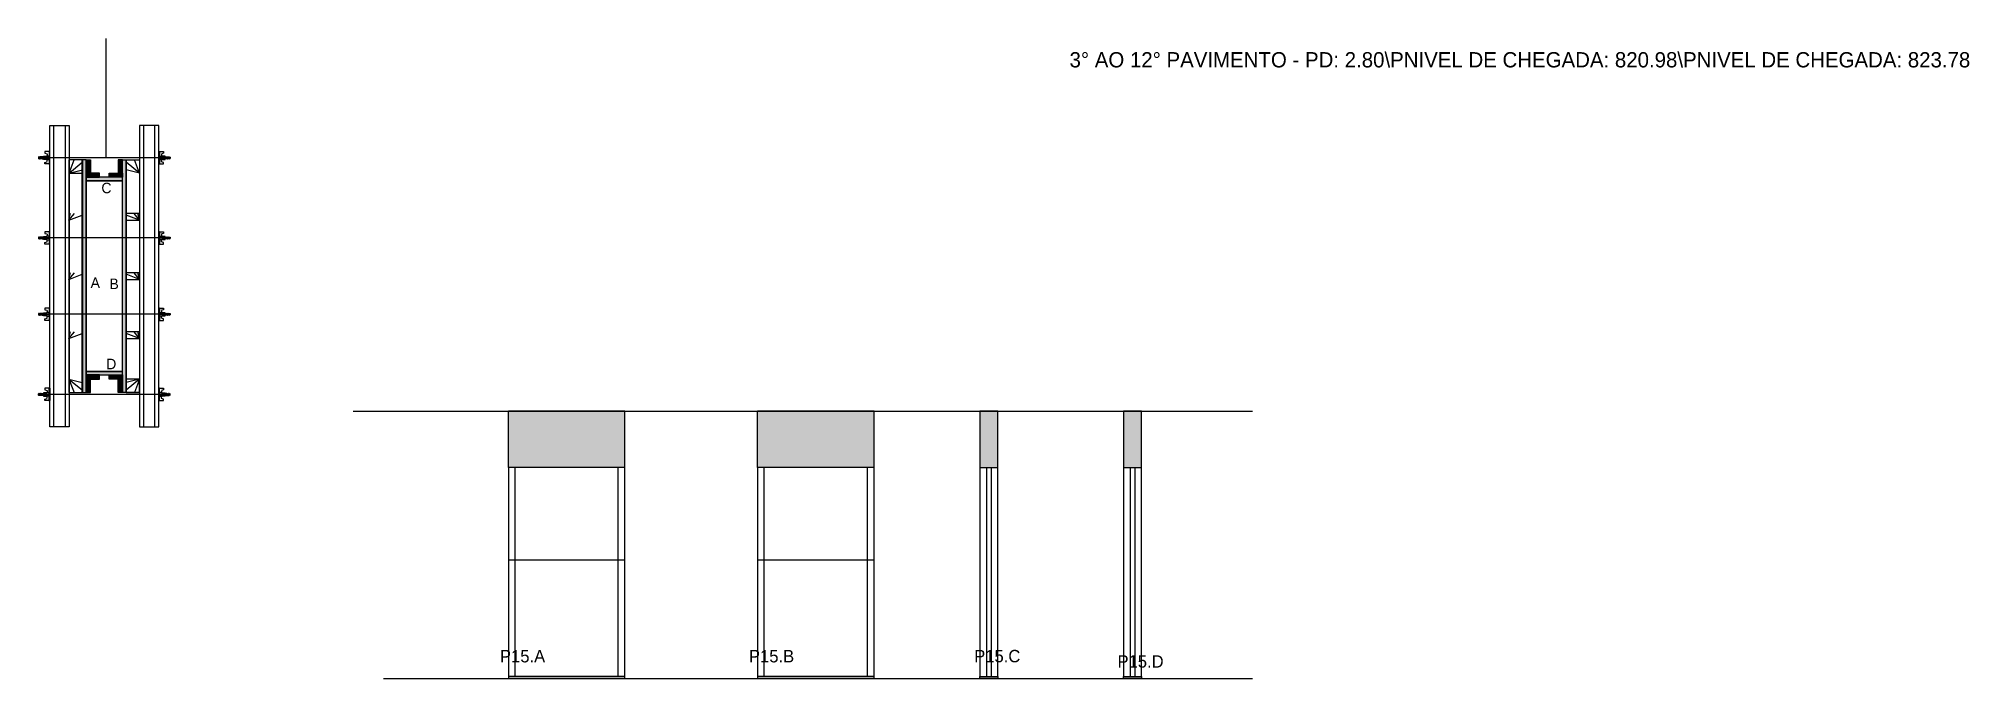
# Model space of a CAD drawing. Header units: metres. Extents: x 7444 to 9467, y 8672 to 9343.
import ezdxf

# ---------------------------------------------------------------- set-up
doc = ezdxf.new("R2010")
doc.units = ezdxf.units.M
for name, color, linetype in [('CHAPA', 7, 'Continuous'), ('COTA', 7, 'Continuous'), ('Hachura', 7, 'Continuous'), ('Madeira', 7, 'Continuous'), ('NOMENCLATURA', 7, 'Continuous'), ('Nível', 7, 'Continuous'), ('Painéis', 7, 'Continuous'), ('Perfil Metálico', 7, 'Continuous'), ('SARR_2.2x7', 7, 'Continuous'), ('SARRAFO', 7, 'Continuous'), ('Texto Seção', 7, 'Continuous'), ('TEXTO_GERAL', 7, 'Continuous')]:
    doc.layers.add(name, color=color, linetype=linetype)

msp = doc.modelspace()

# ---------------------------------------------------------------- hatches: boundary and pattern name
at = {"layer": 'COTA'}
h = msp.add_hatch(color=7, dxfattribs=at)
h.dxf.hatch_style = 1
h.paths.add_polyline_path([(7936.5, 8951.8), (7936.5, 8892.8), (7936.5, 8892.8), (8058.5, 8892.8), (8058.5, 8892.8), (8058.5, 8951.8), (8058.5, 8951.8), (7936.5, 8951.8)])
h = msp.add_hatch(color=7, dxfattribs=at)
h.dxf.hatch_style = 1
h.paths.add_polyline_path([(8197.4, 8951.8), (8197.4, 8892.8), (8197.4, 8892.8), (8319.4, 8892.8), (8319.4, 8892.8), (8319.4, 8951.8), (8319.4, 8951.8), (8197.4, 8951.8)])
h = msp.add_hatch(color=7, dxfattribs=at)
h.dxf.hatch_style = 1
h.paths.add_polyline_path([(8449.2, 8892.8), (8449.2, 8951.8), (8449.2, 8951.8), (8430.2, 8951.8), (8430.2, 8951.8), (8430.2, 8892.8), (8430.2, 8892.8), (8449.2, 8892.8)])
h = msp.add_hatch(color=7, dxfattribs=at)
h.dxf.hatch_style = 1
h.paths.add_polyline_path([(8599.6, 8892.8), (8599.6, 8951.8), (8599.6, 8951.8), (8580.6, 8951.8), (8580.6, 8951.8), (8580.6, 8892.8), (8580.6, 8892.8), (8599.6, 8892.8)])
at = {"layer": 'Hachura'}
h = msp.add_hatch(color=7, dxfattribs=at)
h.dxf.hatch_style = 1
h.paths.add_polyline_path([(7494.2, 9215.5), (7490.2, 9215.5), (7490.2, 9215.5), (7490.2, 8971.5), (7490.2, 8971.5), (7494.2, 8971.5), (7494.2, 8971.5), (7494.2, 9215.5)])
h = msp.add_hatch(color=7, dxfattribs=at)
h.dxf.hatch_style = 1
h.paths.add_polyline_path([(7494.2, 9215.5), (7490.2, 9215.5), (7490.2, 9215.5), (7490.2, 8971.5), (7490.2, 8971.5), (7494.2, 8971.5), (7494.2, 8971.5), (7494.2, 9215.5)])
h = msp.add_hatch(color=7, dxfattribs=at)
h.dxf.hatch_style = 1
h.paths.add_polyline_path([(7494.2, 9201.5), (7498.6, 9201.5), (7498.6, 9201.5), (7498.6, 9215.5), (7498.6, 9215.5), (7494.2, 9215.5), (7494.2, 9215.5), (7494.2, 9201.5)])
h = msp.add_hatch(color=7, dxfattribs=at)
h.dxf.hatch_style = 1
h.paths.add_polyline_path([(7532.2, 9201.5), (7527.8, 9201.5), (7527.8, 9201.5), (7527.8, 9215.5), (7527.8, 9215.5), (7532.2, 9215.5), (7532.2, 9215.5), (7532.2, 9201.5)])
h = msp.add_hatch(color=7, dxfattribs=at)
h.dxf.hatch_style = 1
h.paths.add_polyline_path([(7532.2, 9215.5), (7536.2, 9215.5), (7536.2, 9215.5), (7536.2, 8971.5), (7536.2, 8971.5), (7532.2, 8971.5), (7532.2, 8971.5), (7532.2, 9215.5)])
h = msp.add_hatch(color=7, dxfattribs=at)
h.dxf.hatch_style = 1
h.paths.add_polyline_path([(7532.2, 9215.5), (7536.2, 9215.5), (7536.2, 9215.5), (7536.2, 8971.5), (7536.2, 8971.5), (7532.2, 8971.5), (7532.2, 8971.5), (7532.2, 9215.5)])
h = msp.add_hatch(color=7, dxfattribs=at)
h.dxf.hatch_style = 1
h.paths.add_polyline_path([(7494.2, 9197.1), (7494.2, 9201.5), (7494.2, 9201.5), (7508.2, 9201.5), (7508.2, 9201.5), (7508.2, 9197.1), (7508.2, 9197.1), (7494.2, 9197.1)])
h = msp.add_hatch(color=7, dxfattribs=at)
h.dxf.hatch_style = 1
h.paths.add_polyline_path([(7532.2, 9193.5), (7532.2, 9197.1), (7532.2, 9197.1), (7494.2, 9197.1), (7494.2, 9197.1), (7494.2, 9193.5), (7494.2, 9193.5), (7532.2, 9193.5)])
h = msp.add_hatch(color=7, dxfattribs=at)
h.dxf.hatch_style = 1
h.paths.add_polyline_path([(7532.2, 9193.5), (7532.2, 9197.1), (7532.2, 9197.1), (7494.2, 9197.1), (7494.2, 9197.1), (7494.2, 9193.5), (7494.2, 9193.5), (7532.2, 9193.5)])
h = msp.add_hatch(color=7, dxfattribs=at)
h.dxf.hatch_style = 1
h.paths.add_polyline_path([(7532.2, 9197.1), (7532.2, 9201.5), (7532.2, 9201.5), (7518.2, 9201.5), (7518.2, 9201.5), (7518.2, 9197.1), (7518.2, 9197.1), (7532.2, 9197.1)])
h = msp.add_hatch(color=7, dxfattribs=at)
h.dxf.hatch_style = 1
h.paths.add_polyline_path([(7532.2, 8989.9), (7532.2, 8993.5), (7532.2, 8993.5), (7494.2, 8993.5), (7494.2, 8993.5), (7494.2, 8989.9), (7494.2, 8989.9), (7532.2, 8989.9)])
h = msp.add_hatch(color=7, dxfattribs=at)
h.dxf.hatch_style = 1
h.paths.add_polyline_path([(7532.2, 8989.9), (7532.2, 8993.5), (7532.2, 8993.5), (7494.2, 8993.5), (7494.2, 8993.5), (7494.2, 8989.9), (7494.2, 8989.9), (7532.2, 8989.9)])
h = msp.add_hatch(color=7, dxfattribs=at)
h.dxf.hatch_style = 1
h.paths.add_polyline_path([(7494.2, 8985.5), (7494.2, 8989.9), (7494.2, 8989.9), (7508.2, 8989.9), (7508.2, 8989.9), (7508.2, 8985.5), (7508.2, 8985.5), (7494.2, 8985.5)])
h = msp.add_hatch(color=7, dxfattribs=at)
h.dxf.hatch_style = 1
h.paths.add_polyline_path([(7494.2, 8985.5), (7498.6, 8985.5), (7498.6, 8985.5), (7498.6, 8971.5), (7498.6, 8971.5), (7494.2, 8971.5), (7494.2, 8971.5), (7494.2, 8985.5)])
h = msp.add_hatch(color=7, dxfattribs=at)
h.dxf.hatch_style = 1
h.paths.add_polyline_path([(7532.2, 8985.5), (7532.2, 8989.9), (7532.2, 8989.9), (7518.2, 8989.9), (7518.2, 8989.9), (7518.2, 8985.5), (7518.2, 8985.5), (7532.2, 8985.5)])
h = msp.add_hatch(color=7, dxfattribs=at)
h.dxf.hatch_style = 1
h.paths.add_polyline_path([(7532.2, 8985.5), (7527.8, 8985.5), (7527.8, 8985.5), (7527.8, 8971.5), (7527.8, 8971.5), (7532.2, 8971.5), (7532.2, 8971.5), (7532.2, 8985.5)])

# ---------------------------------------------------------------- linework, layer by layer
at = {"layer": 'CHAPA', "color": 7, "lineweight": 25}
for points in [[(7494.2, 9215.5), (7490.2, 9215.5), (7490.2, 8971.5), (7494.2, 8971.5)], [(7494.2, 9215.5), (7490.2, 9215.5), (7490.2, 8971.5), (7494.2, 8971.5)], [(7532.2, 9215.5), (7536.2, 9215.5), (7536.2, 8971.5), (7532.2, 8971.5)], [(7532.2, 9215.5), (7536.2, 9215.5), (7536.2, 8971.5), (7532.2, 8971.5)], [(7532.2, 9193.5), (7532.2, 9197.1), (7494.2, 9197.1), (7494.2, 9193.5)], [(7532.2, 9193.5), (7532.2, 9197.1), (7494.2, 9197.1), (7494.2, 9193.5)], [(7532.2, 8989.9), (7532.2, 8993.5), (7494.2, 8993.5), (7494.2, 8989.9)], [(7532.2, 8989.9), (7532.2, 8993.5), (7494.2, 8993.5), (7494.2, 8989.9)]]:
    msp.add_lwpolyline(points, close=True, dxfattribs=at)
at = {"layer": 'COTA', "color": 7, "lineweight": 25}
for p, q in [((8058.5, 8951.8), (7936.5, 8951.8)), ((7936.5, 8892.8), (7936.5, 8951.8)), ((8058.5, 8892.8), (8058.5, 8951.8)), ((8319.4, 8951.8), (8197.4, 8951.8)), ((8197.4, 8892.8), (8197.4, 8951.8)), ((8319.4, 8892.8), (8319.4, 8951.8))]:
    msp.add_line(p, q, dxfattribs=at)
for points in [[(8449.2, 8892.8), (8449.2, 8951.8), (8430.2, 8951.8), (8430.2, 8892.8)], [(8599.6, 8892.8), (8599.6, 8951.8), (8580.6, 8951.8), (8580.6, 8892.8)]]:
    msp.add_lwpolyline(points, dxfattribs=at)
at = {"layer": 'Defpoints', "color": 7, "lineweight": 25}
msp.add_line((7515.1, 9217.5), (7515.1, 9342.5), dxfattribs=at)
at = {"layer": 'Hachura', "color": 7, "lineweight": 25}
for p, q in [((7456.2, 9224), (7451, 9224)), ((7451, 9224), (7451, 9222.3)), ((7451, 9222.3), (7453.2, 9221.7)), ((7455.2, 9223.8), (7456.2, 9223.8)), ((7455.2, 9223.6), (7456.2, 9223.6)), ((7455.2, 9223.3), (7456.2, 9223.3)), ((7455.2, 9222.8), (7456.2, 9222.8)), ((7455.2, 9222), (7456.2, 9222)), ((7455.3, 9224), (7455.3, 9211.1)), ((7455.3, 9224), (7455.3, 9218.8)), ((7456.2, 9211.1), (7456.2, 9224)), ((7570.2, 9211.1), (7570.2, 9224)), ((7570.2, 9224), (7575.3, 9224)), ((7571.1, 9223.8), (7570.2, 9223.8)), ((7571.1, 9223.6), (7570.2, 9223.6)), ((7571.1, 9223.3), (7570.2, 9223.3)), ((7571.1, 9222.8), (7570.2, 9222.8)), ((7571.1, 9222), (7570.2, 9222)), ((7571.1, 9224), (7571.1, 9211.1)), ((7571.1, 9224), (7571.1, 9218.8)), ((7575.3, 9222.3), (7573.1, 9221.7)), ((7575.3, 9224), (7575.3, 9222.3)), ((7444.7, 9218.5), (7444.4, 9218.2)), ((7444.4, 9218.2), (7444.4, 9216.9)), ((7444.7, 9216.6), (7444.4, 9216.9)), ((7445, 9218.5), (7444.7, 9218.5)), ((7444.7, 9218.5), (7444.7, 9218.5)), ((7444.7, 9216.6), (7444.7, 9218.5)), ((7445.3, 9216.6), (7444.7, 9217.9)), ((7445.2, 9216.5), (7444.7, 9217.6)), ((7444.7, 9217.1), (7445, 9216.5)), ((7444.7, 9216.9), (7444.8, 9216.6)), ((7444.8, 9216.6), (7444.7, 9216.6)), ((7445, 9218.5), (7446, 9216.6)), ((7445, 9218.5), (7446, 9216.6)), ((7445.1, 9218.6), (7446.2, 9216.5)), ((7446.4, 9216.5), (7445.3, 9218.7)), ((7445.3, 9216.6), (7446, 9216.6)), ((7446.2, 9218.5), (7445.5, 9218.5)), ((7446.5, 9216.6), (7445.5, 9218.5)), ((7446.2, 9218.5), (7447.1, 9216.6)), ((7446.3, 9218.6), (7447.3, 9216.5)), ((7447.6, 9216.5), (7446.5, 9218.7)), ((7447.1, 9216.6), (7446.5, 9216.6)), ((7447.3, 9218.5), (7446.7, 9218.5)), ((7447.6, 9216.6), (7446.7, 9218.5)), ((7446.9, 9218.5), (7446.7, 9218.5)), ((7447.3, 9218.5), (7448.3, 9216.6)), ((7447.4, 9218.6), (7448.5, 9216.5)), ((7447.9, 9216.6), (7447.6, 9216.6)), ((7448.7, 9216.5), (7447.7, 9218.7)), ((7448.5, 9218.5), (7447.8, 9218.5)), ((7448.8, 9216.6), (7447.8, 9218.5)), ((7447.9, 9216.6), (7448.3, 9216.6)), ((7448.5, 9218.5), (7449.4, 9216.6)), ((7449.4, 9217.4), (7448.8, 9218.7)), ((7448.8, 9216.6), (7449.4, 9216.6)), ((7449.4, 9217.6), (7449, 9218.5)), ((7449.4, 9218.5), (7449, 9218.5)), ((7581, 9217.5), (7449.2, 9217.5)), ((7449.4, 9215.8), (7449.4, 9219.2)), ((7449.4, 9219.2), (7452.7, 9219.2)), ((7449.4, 9218.2), (7452.7, 9218.2)), ((7449.4, 9216.6), (7452.7, 9216.6)), ((7452.7, 9215.8), (7449.4, 9215.8)), ((7449.5, 9215.8), (7449.5, 9219.2)), ((7451, 9212.7), (7453.2, 9213.3)), ((7451, 9211.1), (7451, 9212.7)), ((7455.3, 9211.1), (7451, 9211.1)), ((7452.7, 9219.4), (7452.7, 9215.6)), ((7455.3, 9219.4), (7452.7, 9219.4)), ((7452.7, 9215.6), (7452.7, 9215.8)), ((7452.7, 9215.6), (7452.7, 9215.8)), ((7452.7, 9215.6), (7455.3, 9215.6)), ((7455.3, 9217.8), (7453.3, 9217.8)), ((7453.3, 9217.3), (7455.3, 9217.3)), ((7453.4, 9221.4), (7453.4, 9219.4)), ((7453.4, 9213.6), (7453.4, 9215.6)), ((7455.2, 9220.6), (7456.2, 9220.6)), ((7455.2, 9214.5), (7456.2, 9214.5)), ((7455.2, 9213.1), (7456.2, 9213.1)), ((7455.2, 9212.2), (7456.2, 9212.2)), ((7455.2, 9211.7), (7456.2, 9211.7)), ((7455.2, 9211.4), (7456.2, 9211.4)), ((7455.2, 9211.2), (7456.2, 9211.2)), ((7455.3, 9217.5), (7455.3, 9219.4)), ((7455.3, 9218.8), (7455.3, 9218.2)), ((7455.3, 9217.5), (7456.2, 9217.5)), ((7455.3, 9211.1), (7456.2, 9211.1)), ((7455.6, 9218.5), (7455.4, 9218.5)), ((7455.4, 9216.5), (7455.8, 9216.5)), ((7456, 9218.5), (7455.6, 9218.5)), ((7456.2, 9212), (7456.2, 9219.8)), ((7571.1, 9220.6), (7570.2, 9220.6)), ((7570.2, 9212), (7570.2, 9219.8)), ((7571.1, 9217.5), (7570.2, 9217.5)), ((7571.1, 9214.5), (7570.2, 9214.5)), ((7571.1, 9213.1), (7570.2, 9213.1)), ((7571.1, 9212.2), (7570.2, 9212.2)), ((7571.1, 9211.7), (7570.2, 9211.7)), ((7571.1, 9211.4), (7570.2, 9211.4)), ((7571.1, 9211.2), (7570.2, 9211.2)), ((7571.1, 9211.1), (7570.2, 9211.1)), ((7570.3, 9218.5), (7570.7, 9218.5)), ((7570.9, 9216.5), (7570.5, 9216.5)), ((7570.7, 9218.5), (7571, 9218.5)), ((7571.1, 9217.5), (7571.1, 9219.4)), ((7571.1, 9219.4), (7573.6, 9219.4)), ((7571.1, 9218.8), (7571.1, 9218.2)), ((7571.1, 9217.8), (7573.1, 9217.8)), ((7573.1, 9217.3), (7571.1, 9217.3)), ((7573.6, 9215.6), (7571.1, 9215.6)), ((7571.1, 9211.1), (7575.3, 9211.1)), ((7572.9, 9221.4), (7572.9, 9219.4)), ((7572.9, 9213.6), (7572.9, 9215.6)), ((7575.3, 9212.7), (7573.1, 9213.3)), ((7573.6, 9219.4), (7573.6, 9215.6)), ((7576.9, 9219.2), (7573.6, 9219.2)), ((7576.9, 9218.2), (7573.6, 9218.2)), ((7576.9, 9216.6), (7573.6, 9216.6)), ((7573.6, 9215.8), (7576.9, 9215.8)), ((7573.6, 9215.6), (7573.6, 9215.8)), ((7573.6, 9215.6), (7573.6, 9215.8)), ((7575.3, 9211.1), (7575.3, 9212.7)), ((7576.8, 9215.8), (7576.8, 9219.2)), ((7576.9, 9215.8), (7576.9, 9219.2)), ((7576.9, 9217.4), (7577.5, 9218.7)), ((7577.8, 9218.5), (7576.9, 9216.6)), ((7576.9, 9217.6), (7577.3, 9218.5)), ((7576.9, 9218.5), (7577.3, 9218.5)), ((7577.5, 9216.6), (7576.9, 9216.6)), ((7577.5, 9216.6), (7578.5, 9218.5)), ((7577.6, 9216.5), (7578.7, 9218.7)), ((7578.9, 9218.6), (7577.8, 9216.5)), ((7577.8, 9218.5), (7578.5, 9218.5)), ((7579, 9218.5), (7578, 9216.6)), ((7578.5, 9216.6), (7578, 9216.6)), ((7578.5, 9216.6), (7578.7, 9216.6)), ((7578.7, 9216.5), (7579.8, 9218.7)), ((7578.7, 9216.6), (7579.6, 9218.5)), ((7580.1, 9218.6), (7579, 9216.5)), ((7579, 9218.5), (7579.6, 9218.5)), ((7580.2, 9218.5), (7579.2, 9216.6)), ((7579.2, 9216.6), (7579.8, 9216.6)), ((7579.4, 9218.5), (7579.6, 9218.5)), ((7579.8, 9216.6), (7580.8, 9218.5)), ((7579.9, 9216.5), (7581, 9218.7)), ((7581.2, 9218.6), (7580.1, 9216.5)), ((7580.2, 9218.5), (7580.8, 9218.5)), ((7581.3, 9218.5), (7580.3, 9216.6)), ((7581.3, 9218.5), (7580.3, 9216.6)), ((7581, 9216.6), (7580.3, 9216.6)), ((7581, 9216.6), (7581.6, 9217.9)), ((7581.1, 9216.5), (7581.6, 9217.6)), ((7581.3, 9218.5), (7581.6, 9218.5)), ((7581.6, 9217.1), (7581.3, 9216.5)), ((7581.6, 9216.9), (7581.5, 9216.6)), ((7581.5, 9216.6), (7581.6, 9216.6)), ((7581.6, 9218.5), (7581.6, 9218.5)), ((7581.6, 9218.5), (7582, 9218.2)), ((7581.6, 9216.6), (7581.6, 9218.5)), ((7581.6, 9216.6), (7582, 9216.9)), ((7582, 9218.2), (7582, 9216.9)), ((7444.7, 9134.5), (7444.4, 9134.2)), ((7444.4, 9134.2), (7444.4, 9132.9)), ((7444.7, 9132.6), (7444.4, 9132.9)), ((7445, 9134.5), (7444.7, 9134.5)), ((7444.7, 9134.5), (7444.7, 9134.5)), ((7444.7, 9132.6), (7444.7, 9134.5)), ((7445.3, 9132.6), (7444.7, 9133.9)), ((7445.2, 9132.5), (7444.7, 9133.6)), ((7444.7, 9133.1), (7445, 9132.5)), ((7444.7, 9132.9), (7444.8, 9132.6)), ((7444.8, 9132.6), (7444.7, 9132.6)), ((7445, 9134.5), (7446, 9132.6)), ((7445, 9134.5), (7446, 9132.6)), ((7445.1, 9134.6), (7446.2, 9132.5)), ((7446.4, 9132.5), (7445.3, 9134.7)), ((7445.3, 9132.6), (7446, 9132.6)), ((7446.2, 9134.5), (7445.5, 9134.5)), ((7446.5, 9132.6), (7445.5, 9134.5)), ((7446.2, 9134.5), (7447.1, 9132.6)), ((7446.3, 9134.6), (7447.3, 9132.5)), ((7447.6, 9132.5), (7446.5, 9134.7)), ((7447.1, 9132.6), (7446.5, 9132.6)), ((7447.3, 9134.5), (7446.7, 9134.5)), ((7447.6, 9132.6), (7446.7, 9134.5)), ((7446.9, 9134.5), (7446.7, 9134.5)), ((7447.3, 9134.5), (7448.3, 9132.6)), ((7447.4, 9134.6), (7448.5, 9132.5)), ((7447.9, 9132.6), (7447.6, 9132.6)), ((7448.7, 9132.5), (7447.7, 9134.7)), ((7448.5, 9134.5), (7447.8, 9134.5)), ((7448.8, 9132.6), (7447.8, 9134.5)), ((7447.9, 9132.6), (7448.3, 9132.6)), ((7448.5, 9134.5), (7449.4, 9132.6)), ((7449.4, 9133.4), (7448.8, 9134.7)), ((7448.8, 9132.6), (7449.4, 9132.6)), ((7449.4, 9133.6), (7449, 9134.5)), ((7449.4, 9134.5), (7449, 9134.5)), ((7581, 9133.5), (7449.2, 9133.5)), ((7449.4, 9131.8), (7449.4, 9135.2)), ((7449.4, 9135.2), (7452.7, 9135.2)), ((7449.4, 9134.2), (7452.7, 9134.2)), ((7449.4, 9132.6), (7452.7, 9132.6)), ((7452.7, 9131.8), (7449.4, 9131.8)), ((7449.5, 9131.8), (7449.5, 9135.2)), ((7456.2, 9140), (7451, 9140)), ((7451, 9140), (7451, 9138.3)), ((7451, 9138.3), (7453.2, 9137.7)), ((7451, 9128.7), (7453.2, 9129.3)), ((7451, 9127.1), (7451, 9128.7)), ((7455.3, 9127.1), (7451, 9127.1)), ((7452.7, 9135.4), (7452.7, 9131.6)), ((7455.3, 9135.4), (7452.7, 9135.4)), ((7452.7, 9131.6), (7452.7, 9131.8)), ((7452.7, 9131.6), (7452.7, 9131.8)), ((7452.7, 9131.6), (7455.3, 9131.6)), ((7455.3, 9133.8), (7453.3, 9133.8)), ((7453.3, 9133.3), (7455.3, 9133.3)), ((7453.4, 9137.4), (7453.4, 9135.4)), ((7453.4, 9129.6), (7453.4, 9131.6)), ((7455.2, 9139.8), (7456.2, 9139.8)), ((7455.2, 9139.6), (7456.2, 9139.6)), ((7455.2, 9139.3), (7456.2, 9139.3)), ((7455.2, 9138.8), (7456.2, 9138.8)), ((7455.2, 9138), (7456.2, 9138)), ((7455.2, 9136.6), (7456.2, 9136.6)), ((7455.2, 9130.5), (7456.2, 9130.5)), ((7455.2, 9129.1), (7456.2, 9129.1)), ((7455.2, 9128.2), (7456.2, 9128.2)), ((7455.2, 9127.7), (7456.2, 9127.7)), ((7455.2, 9127.4), (7456.2, 9127.4)), ((7455.2, 9127.2), (7456.2, 9127.2)), ((7455.3, 9140), (7455.3, 9127.1)), ((7455.3, 9140), (7455.3, 9134.8)), ((7455.3, 9133.5), (7455.3, 9135.4)), ((7455.3, 9134.8), (7455.3, 9134.2)), ((7455.3, 9133.5), (7456.2, 9133.5)), ((7455.3, 9127.1), (7456.2, 9127.1)), ((7455.6, 9134.5), (7455.4, 9134.5)), ((7455.4, 9132.5), (7455.8, 9132.5)), ((7456, 9134.5), (7455.6, 9134.5)), ((7456.2, 9127.1), (7456.2, 9140)), ((7456.2, 9128), (7456.2, 9135.8)), ((7570.2, 9127.1), (7570.2, 9140)), ((7570.2, 9140), (7575.3, 9140)), ((7571.1, 9139.8), (7570.2, 9139.8)), ((7571.1, 9139.6), (7570.2, 9139.6)), ((7571.1, 9139.3), (7570.2, 9139.3)), ((7571.1, 9138.8), (7570.2, 9138.8)), ((7571.1, 9138), (7570.2, 9138)), ((7571.1, 9136.6), (7570.2, 9136.6)), ((7570.2, 9128), (7570.2, 9135.8)), ((7571.1, 9133.5), (7570.2, 9133.5)), ((7571.1, 9130.5), (7570.2, 9130.5)), ((7571.1, 9129.1), (7570.2, 9129.1)), ((7571.1, 9128.2), (7570.2, 9128.2)), ((7571.1, 9127.7), (7570.2, 9127.7)), ((7571.1, 9127.4), (7570.2, 9127.4)), ((7571.1, 9127.2), (7570.2, 9127.2)), ((7571.1, 9127.1), (7570.2, 9127.1)), ((7570.3, 9134.5), (7570.7, 9134.5)), ((7570.9, 9132.5), (7570.5, 9132.5)), ((7570.7, 9134.5), (7571, 9134.5)), ((7571.1, 9140), (7571.1, 9127.1)), ((7571.1, 9140), (7571.1, 9134.8)), ((7571.1, 9133.5), (7571.1, 9135.4)), ((7571.1, 9135.4), (7573.6, 9135.4)), ((7571.1, 9134.8), (7571.1, 9134.2)), ((7571.1, 9133.8), (7573.1, 9133.8)), ((7573.1, 9133.3), (7571.1, 9133.3)), ((7573.6, 9131.6), (7571.1, 9131.6)), ((7571.1, 9127.1), (7575.3, 9127.1)), ((7572.9, 9137.4), (7572.9, 9135.4)), ((7572.9, 9129.6), (7572.9, 9131.6)), ((7575.3, 9138.3), (7573.1, 9137.7)), ((7575.3, 9128.7), (7573.1, 9129.3)), ((7573.6, 9135.4), (7573.6, 9131.6)), ((7576.9, 9135.2), (7573.6, 9135.2)), ((7576.9, 9134.2), (7573.6, 9134.2)), ((7576.9, 9132.6), (7573.6, 9132.6)), ((7573.6, 9131.8), (7576.9, 9131.8)), ((7573.6, 9131.6), (7573.6, 9131.8)), ((7573.6, 9131.6), (7573.6, 9131.8)), ((7575.3, 9140), (7575.3, 9138.3)), ((7575.3, 9127.1), (7575.3, 9128.7)), ((7576.8, 9131.8), (7576.8, 9135.2)), ((7576.9, 9131.8), (7576.9, 9135.2)), ((7576.9, 9133.4), (7577.5, 9134.7)), ((7577.8, 9134.5), (7576.9, 9132.6)), ((7576.9, 9133.6), (7577.3, 9134.5)), ((7576.9, 9134.5), (7577.3, 9134.5)), ((7577.5, 9132.6), (7576.9, 9132.6)), ((7577.5, 9132.6), (7578.5, 9134.5)), ((7577.6, 9132.5), (7578.7, 9134.7)), ((7578.9, 9134.6), (7577.8, 9132.5)), ((7577.8, 9134.5), (7578.5, 9134.5)), ((7579, 9134.5), (7578, 9132.6)), ((7578.5, 9132.6), (7578, 9132.6)), ((7578.5, 9132.6), (7578.7, 9132.6)), ((7578.7, 9132.5), (7579.8, 9134.7)), ((7578.7, 9132.6), (7579.6, 9134.5)), ((7580.1, 9134.6), (7579, 9132.5)), ((7579, 9134.5), (7579.6, 9134.5)), ((7580.2, 9134.5), (7579.2, 9132.6)), ((7579.2, 9132.6), (7579.8, 9132.6)), ((7579.4, 9134.5), (7579.6, 9134.5)), ((7579.8, 9132.6), (7580.8, 9134.5)), ((7579.9, 9132.5), (7581, 9134.7)), ((7581.2, 9134.6), (7580.1, 9132.5)), ((7580.2, 9134.5), (7580.8, 9134.5)), ((7581.3, 9134.5), (7580.3, 9132.6)), ((7581.3, 9134.5), (7580.3, 9132.6)), ((7581, 9132.6), (7580.3, 9132.6)), ((7581, 9132.6), (7581.6, 9133.9)), ((7581.1, 9132.5), (7581.6, 9133.6)), ((7581.3, 9134.5), (7581.6, 9134.5)), ((7581.6, 9133.1), (7581.3, 9132.5)), ((7581.6, 9132.9), (7581.5, 9132.6)), ((7581.5, 9132.6), (7581.6, 9132.6)), ((7581.6, 9134.5), (7581.6, 9134.5)), ((7581.6, 9134.5), (7582, 9134.2)), ((7581.6, 9132.6), (7581.6, 9134.5)), ((7581.6, 9132.6), (7582, 9132.9)), ((7582, 9134.2), (7582, 9132.9)), ((7444.7, 9054.5), (7444.4, 9054.2)), ((7444.4, 9054.2), (7444.4, 9052.9)), ((7444.7, 9052.6), (7444.4, 9052.9)), ((7445, 9054.5), (7444.7, 9054.5)), ((7444.7, 9054.5), (7444.7, 9054.5)), ((7444.7, 9052.6), (7444.7, 9054.5)), ((7445.3, 9052.6), (7444.7, 9053.9)), ((7445.2, 9052.5), (7444.7, 9053.6)), ((7444.7, 9053.1), (7445, 9052.5)), ((7444.7, 9052.9), (7444.8, 9052.6)), ((7444.8, 9052.6), (7444.7, 9052.6)), ((7445, 9054.5), (7446, 9052.6)), ((7445, 9054.5), (7446, 9052.6)), ((7445.1, 9054.6), (7446.2, 9052.5)), ((7446.4, 9052.5), (7445.3, 9054.7)), ((7445.3, 9052.6), (7446, 9052.6)), ((7446.2, 9054.5), (7445.5, 9054.5)), ((7446.5, 9052.6), (7445.5, 9054.5)), ((7446.2, 9054.5), (7447.1, 9052.6)), ((7446.3, 9054.6), (7447.3, 9052.5)), ((7447.6, 9052.5), (7446.5, 9054.7)), ((7447.1, 9052.6), (7446.5, 9052.6)), ((7447.3, 9054.5), (7446.7, 9054.5)), ((7447.6, 9052.6), (7446.7, 9054.5)), ((7446.9, 9054.5), (7446.7, 9054.5)), ((7447.3, 9054.5), (7448.3, 9052.6)), ((7447.4, 9054.6), (7448.5, 9052.5)), ((7447.9, 9052.6), (7447.6, 9052.6)), ((7448.7, 9052.5), (7447.7, 9054.7)), ((7448.5, 9054.5), (7447.8, 9054.5)), ((7448.8, 9052.6), (7447.8, 9054.5)), ((7447.9, 9052.6), (7448.3, 9052.6)), ((7448.5, 9054.5), (7449.4, 9052.6)), ((7449.4, 9053.4), (7448.8, 9054.7)), ((7448.8, 9052.6), (7449.4, 9052.6)), ((7449.4, 9053.6), (7449, 9054.5)), ((7449.4, 9054.5), (7449, 9054.5)), ((7581, 9053.5), (7449.2, 9053.5)), ((7449.4, 9051.8), (7449.4, 9055.2)), ((7449.4, 9055.2), (7452.7, 9055.2)), ((7449.4, 9054.2), (7452.7, 9054.2)), ((7449.4, 9052.6), (7452.7, 9052.6)), ((7452.7, 9051.8), (7449.4, 9051.8)), ((7449.5, 9051.8), (7449.5, 9055.2)), ((7456.2, 9060), (7451, 9060)), ((7451, 9060), (7451, 9058.3)), ((7451, 9058.3), (7453.2, 9057.7)), ((7451, 9048.7), (7453.2, 9049.3)), ((7451, 9047.1), (7451, 9048.7)), ((7455.3, 9047.1), (7451, 9047.1)), ((7452.7, 9055.4), (7452.7, 9051.6)), ((7455.3, 9055.4), (7452.7, 9055.4)), ((7452.7, 9051.6), (7452.7, 9051.8)), ((7452.7, 9051.6), (7452.7, 9051.8)), ((7452.7, 9051.6), (7455.3, 9051.6)), ((7455.3, 9053.8), (7453.3, 9053.8)), ((7453.3, 9053.3), (7455.3, 9053.3)), ((7453.4, 9057.4), (7453.4, 9055.4)), ((7453.4, 9049.6), (7453.4, 9051.6)), ((7455.2, 9059.8), (7456.2, 9059.8)), ((7455.2, 9059.6), (7456.2, 9059.6)), ((7455.2, 9059.3), (7456.2, 9059.3)), ((7455.2, 9058.8), (7456.2, 9058.8)), ((7455.2, 9058), (7456.2, 9058)), ((7455.2, 9056.6), (7456.2, 9056.6)), ((7455.2, 9050.5), (7456.2, 9050.5)), ((7455.2, 9049.1), (7456.2, 9049.1)), ((7455.2, 9048.2), (7456.2, 9048.2)), ((7455.2, 9047.7), (7456.2, 9047.7)), ((7455.2, 9047.4), (7456.2, 9047.4)), ((7455.2, 9047.2), (7456.2, 9047.2)), ((7455.3, 9060), (7455.3, 9047.1)), ((7455.3, 9060), (7455.3, 9054.8)), ((7455.3, 9053.5), (7455.3, 9055.4)), ((7455.3, 9054.8), (7455.3, 9054.2)), ((7455.3, 9053.5), (7456.2, 9053.5)), ((7455.3, 9047.1), (7456.2, 9047.1)), ((7455.6, 9054.5), (7455.4, 9054.5)), ((7455.4, 9052.5), (7455.8, 9052.5)), ((7456, 9054.5), (7455.6, 9054.5)), ((7456.2, 9047.1), (7456.2, 9060)), ((7456.2, 9048), (7456.2, 9055.8)), ((7570.2, 9047.1), (7570.2, 9060)), ((7570.2, 9060), (7575.3, 9060)), ((7571.1, 9059.8), (7570.2, 9059.8)), ((7571.1, 9059.6), (7570.2, 9059.6)), ((7571.1, 9059.3), (7570.2, 9059.3)), ((7571.1, 9058.8), (7570.2, 9058.8)), ((7571.1, 9058), (7570.2, 9058)), ((7571.1, 9056.6), (7570.2, 9056.6)), ((7570.2, 9048), (7570.2, 9055.8)), ((7571.1, 9053.5), (7570.2, 9053.5)), ((7571.1, 9050.5), (7570.2, 9050.5)), ((7571.1, 9049.1), (7570.2, 9049.1)), ((7571.1, 9048.2), (7570.2, 9048.2)), ((7571.1, 9047.7), (7570.2, 9047.7)), ((7571.1, 9047.4), (7570.2, 9047.4)), ((7571.1, 9047.2), (7570.2, 9047.2)), ((7571.1, 9047.1), (7570.2, 9047.1)), ((7570.3, 9054.5), (7570.7, 9054.5)), ((7570.9, 9052.5), (7570.5, 9052.5)), ((7570.7, 9054.5), (7571, 9054.5)), ((7571.1, 9060), (7571.1, 9047.1)), ((7571.1, 9060), (7571.1, 9054.8)), ((7571.1, 9053.5), (7571.1, 9055.4)), ((7571.1, 9055.4), (7573.6, 9055.4)), ((7571.1, 9054.8), (7571.1, 9054.2)), ((7571.1, 9053.8), (7573.1, 9053.8)), ((7573.1, 9053.3), (7571.1, 9053.3)), ((7573.6, 9051.6), (7571.1, 9051.6)), ((7571.1, 9047.1), (7575.3, 9047.1)), ((7572.9, 9057.4), (7572.9, 9055.4)), ((7572.9, 9049.6), (7572.9, 9051.6)), ((7575.3, 9058.3), (7573.1, 9057.7)), ((7575.3, 9048.7), (7573.1, 9049.3)), ((7573.6, 9055.4), (7573.6, 9051.6)), ((7576.9, 9055.2), (7573.6, 9055.2)), ((7576.9, 9054.2), (7573.6, 9054.2)), ((7576.9, 9052.6), (7573.6, 9052.6)), ((7573.6, 9051.8), (7576.9, 9051.8)), ((7573.6, 9051.6), (7573.6, 9051.8)), ((7573.6, 9051.6), (7573.6, 9051.8)), ((7575.3, 9060), (7575.3, 9058.3)), ((7575.3, 9047.1), (7575.3, 9048.7)), ((7576.8, 9051.8), (7576.8, 9055.2)), ((7576.9, 9051.8), (7576.9, 9055.2)), ((7576.9, 9053.4), (7577.5, 9054.7)), ((7577.8, 9054.5), (7576.9, 9052.6)), ((7576.9, 9053.6), (7577.3, 9054.5)), ((7576.9, 9054.5), (7577.3, 9054.5)), ((7577.5, 9052.6), (7576.9, 9052.6)), ((7577.5, 9052.6), (7578.5, 9054.5)), ((7577.6, 9052.5), (7578.7, 9054.7)), ((7578.9, 9054.6), (7577.8, 9052.5)), ((7577.8, 9054.5), (7578.5, 9054.5)), ((7579, 9054.5), (7578, 9052.6)), ((7578.5, 9052.6), (7578, 9052.6)), ((7578.5, 9052.6), (7578.7, 9052.6)), ((7578.7, 9052.5), (7579.8, 9054.7)), ((7578.7, 9052.6), (7579.6, 9054.5)), ((7580.1, 9054.6), (7579, 9052.5)), ((7579, 9054.5), (7579.6, 9054.5)), ((7580.2, 9054.5), (7579.2, 9052.6)), ((7579.2, 9052.6), (7579.8, 9052.6)), ((7579.4, 9054.5), (7579.6, 9054.5)), ((7579.8, 9052.6), (7580.8, 9054.5)), ((7579.9, 9052.5), (7581, 9054.7)), ((7581.2, 9054.6), (7580.1, 9052.5)), ((7580.2, 9054.5), (7580.8, 9054.5)), ((7581.3, 9054.5), (7580.3, 9052.6)), ((7581.3, 9054.5), (7580.3, 9052.6)), ((7581, 9052.6), (7580.3, 9052.6)), ((7581, 9052.6), (7581.6, 9053.9)), ((7581.1, 9052.5), (7581.6, 9053.6)), ((7581.3, 9054.5), (7581.6, 9054.5)), ((7581.6, 9053.1), (7581.3, 9052.5)), ((7581.6, 9052.9), (7581.5, 9052.6)), ((7581.5, 9052.6), (7581.6, 9052.6)), ((7581.6, 9054.5), (7581.6, 9054.5)), ((7581.6, 9054.5), (7582, 9054.2)), ((7581.6, 9052.6), (7581.6, 9054.5)), ((7581.6, 9052.6), (7582, 9052.9)), ((7582, 9054.2), (7582, 9052.9)), ((7444.7, 8970.4), (7444.4, 8970.1)), ((7444.4, 8968.8), (7444.4, 8970.1)), ((7444.7, 8968.5), (7444.4, 8968.8)), ((7444.7, 8969.9), (7445, 8970.6)), ((7445.2, 8970.5), (7444.7, 8969.4)), ((7444.7, 8970.2), (7444.8, 8970.4)), ((7444.8, 8970.4), (7444.7, 8970.4)), ((7445.3, 8970.4), (7444.7, 8969.1)), ((7444.7, 8970.4), (7444.7, 8968.5)), ((7445, 8968.5), (7444.7, 8968.5)), ((7444.7, 8968.5), (7444.7, 8968.5)), ((7445, 8968.5), (7446, 8970.4)), ((7445, 8968.5), (7446, 8970.4)), ((7445.1, 8968.4), (7446.2, 8970.6)), ((7446.4, 8970.5), (7445.3, 8968.4)), ((7445.3, 8970.4), (7446, 8970.4)), ((7446.5, 8970.4), (7445.5, 8968.5)), ((7446.2, 8968.5), (7445.5, 8968.5)), ((7446.2, 8968.5), (7447.1, 8970.4)), ((7446.3, 8968.4), (7447.3, 8970.6)), ((7447.6, 8970.5), (7446.5, 8968.4)), ((7447.1, 8970.4), (7446.5, 8970.4)), ((7447.6, 8970.4), (7446.7, 8968.5)), ((7447.3, 8968.5), (7446.7, 8968.5)), ((7446.9, 8968.5), (7446.7, 8968.5)), ((7447.3, 8968.5), (7448.3, 8970.4)), ((7447.4, 8968.4), (7448.5, 8970.6)), ((7447.9, 8970.4), (7447.6, 8970.4)), ((7448.7, 8970.5), (7447.7, 8968.4)), ((7448.8, 8970.4), (7447.8, 8968.5)), ((7448.5, 8968.5), (7447.8, 8968.5)), ((7447.9, 8970.4), (7448.3, 8970.4)), ((7448.5, 8968.5), (7449.4, 8970.4)), ((7448.8, 8970.4), (7449.4, 8970.4)), ((7449.4, 8969.6), (7448.8, 8968.4)), ((7449.4, 8969.4), (7449, 8968.5)), ((7449.4, 8968.5), (7449, 8968.5)), ((7581, 8969.5), (7449.2, 8969.5)), ((7449.4, 8971.2), (7449.4, 8967.8)), ((7452.7, 8971.2), (7449.4, 8971.2)), ((7449.4, 8970.4), (7452.7, 8970.4)), ((7449.4, 8968.9), (7452.7, 8968.9)), ((7449.4, 8967.8), (7452.7, 8967.8)), ((7449.5, 8971.2), (7449.5, 8967.8)), ((7455.3, 8976), (7451, 8976)), ((7451, 8976), (7451, 8974.3)), ((7451, 8974.3), (7453.2, 8973.7)), ((7451, 8964.7), (7453.2, 8965.3)), ((7451, 8963.1), (7451, 8964.7)), ((7456.2, 8963.1), (7451, 8963.1)), ((7452.7, 8967.6), (7452.7, 8971.4)), ((7452.7, 8971.4), (7455.3, 8971.4)), ((7452.7, 8971.4), (7452.7, 8971.2)), ((7452.7, 8971.4), (7452.7, 8971.2)), ((7455.3, 8967.6), (7452.7, 8967.6)), ((7453.3, 8969.7), (7455.3, 8969.7)), ((7455.3, 8969.2), (7453.3, 8969.2)), ((7453.4, 8973.4), (7453.4, 8971.4)), ((7453.4, 8965.6), (7453.4, 8967.6)), ((7455.2, 8975.8), (7456.2, 8975.8)), ((7455.2, 8975.6), (7456.2, 8975.6)), ((7455.2, 8975.3), (7456.2, 8975.3)), ((7455.2, 8974.8), (7456.2, 8974.8)), ((7455.2, 8974), (7456.2, 8974)), ((7455.2, 8972.5), (7456.2, 8972.5)), ((7455.2, 8966.5), (7456.2, 8966.5)), ((7455.2, 8965.1), (7456.2, 8965.1)), ((7455.2, 8964.2), (7456.2, 8964.2)), ((7455.2, 8963.7), (7456.2, 8963.7)), ((7455.2, 8963.4), (7456.2, 8963.4)), ((7455.2, 8963.2), (7456.2, 8963.2)), ((7455.3, 8963.1), (7455.3, 8976)), ((7455.3, 8976), (7456.2, 8976)), ((7455.3, 8969.5), (7455.3, 8967.6)), ((7455.3, 8969.5), (7456.2, 8969.5)), ((7455.3, 8968.2), (7455.3, 8968.9)), ((7455.3, 8963.1), (7455.3, 8968.2)), ((7455.4, 8970.5), (7455.8, 8970.5)), ((7455.6, 8968.6), (7455.4, 8968.6)), ((7456, 8968.6), (7455.6, 8968.6)), ((7456.2, 8976), (7456.2, 8963.1)), ((7456.2, 8975), (7456.2, 8967.2)), ((7570.2, 8976), (7570.2, 8963.1)), ((7571.1, 8976), (7570.2, 8976)), ((7571.1, 8975.8), (7570.2, 8975.8)), ((7571.1, 8975.6), (7570.2, 8975.6)), ((7571.1, 8975.3), (7570.2, 8975.3)), ((7570.2, 8975), (7570.2, 8967.2)), ((7571.1, 8974.8), (7570.2, 8974.8)), ((7571.1, 8974), (7570.2, 8974)), ((7571.1, 8972.5), (7570.2, 8972.5)), ((7571.1, 8969.5), (7570.2, 8969.5)), ((7571.1, 8966.5), (7570.2, 8966.5)), ((7571.1, 8965.1), (7570.2, 8965.1)), ((7571.1, 8964.2), (7570.2, 8964.2)), ((7571.1, 8963.7), (7570.2, 8963.7)), ((7571.1, 8963.4), (7570.2, 8963.4)), ((7571.1, 8963.2), (7570.2, 8963.2)), ((7570.2, 8963.1), (7575.3, 8963.1)), ((7570.3, 8968.6), (7570.7, 8968.6)), ((7570.9, 8970.5), (7570.5, 8970.5)), ((7570.7, 8968.6), (7571, 8968.6)), ((7571.1, 8963.1), (7571.1, 8976)), ((7571.1, 8976), (7575.3, 8976)), ((7573.6, 8971.4), (7571.1, 8971.4)), ((7573.1, 8969.7), (7571.1, 8969.7)), ((7571.1, 8969.5), (7571.1, 8967.6)), ((7571.1, 8969.2), (7573.1, 8969.2)), ((7571.1, 8968.2), (7571.1, 8968.9)), ((7571.1, 8963.1), (7571.1, 8968.2)), ((7571.1, 8967.6), (7573.6, 8967.6)), ((7572.9, 8973.4), (7572.9, 8971.4)), ((7572.9, 8965.6), (7572.9, 8967.6)), ((7575.3, 8974.3), (7573.1, 8973.7)), ((7575.3, 8964.7), (7573.1, 8965.3)), ((7573.6, 8967.6), (7573.6, 8971.4)), ((7573.6, 8971.4), (7573.6, 8971.2)), ((7573.6, 8971.4), (7573.6, 8971.2)), ((7573.6, 8971.2), (7576.9, 8971.2)), ((7576.9, 8970.4), (7573.6, 8970.4)), ((7576.9, 8968.9), (7573.6, 8968.9)), ((7576.9, 8967.8), (7573.6, 8967.8)), ((7575.3, 8976), (7575.3, 8974.3)), ((7575.3, 8963.1), (7575.3, 8964.7)), ((7576.8, 8971.2), (7576.8, 8967.8)), ((7576.9, 8971.2), (7576.9, 8967.8)), ((7577.5, 8970.4), (7576.9, 8970.4)), ((7577.8, 8968.5), (7576.9, 8970.4)), ((7576.9, 8969.6), (7577.5, 8968.4)), ((7576.9, 8969.4), (7577.3, 8968.5)), ((7576.9, 8968.5), (7577.3, 8968.5)), ((7577.5, 8970.4), (7578.5, 8968.5)), ((7577.6, 8970.5), (7578.7, 8968.4)), ((7578.9, 8968.4), (7577.8, 8970.6)), ((7577.8, 8968.5), (7578.5, 8968.5)), ((7578.5, 8970.4), (7578, 8970.4)), ((7579, 8968.5), (7578, 8970.4)), ((7578.5, 8970.4), (7578.7, 8970.4)), ((7578.7, 8970.5), (7579.8, 8968.4)), ((7578.7, 8970.4), (7579.6, 8968.5)), ((7580.1, 8968.4), (7579, 8970.6)), ((7579, 8968.5), (7579.6, 8968.5)), ((7579.2, 8970.4), (7579.8, 8970.4)), ((7580.2, 8968.5), (7579.2, 8970.4)), ((7579.4, 8968.5), (7579.6, 8968.5)), ((7579.8, 8970.4), (7580.8, 8968.5)), ((7579.9, 8970.5), (7581, 8968.4)), ((7581.2, 8968.4), (7580.1, 8970.6)), ((7580.2, 8968.5), (7580.8, 8968.5)), ((7581.3, 8968.5), (7580.3, 8970.4)), ((7581, 8970.4), (7580.3, 8970.4)), ((7581.3, 8968.5), (7580.3, 8970.4)), ((7581, 8970.4), (7581.6, 8969.1)), ((7581.1, 8970.5), (7581.6, 8969.4)), ((7581.6, 8969.9), (7581.3, 8970.6)), ((7581.3, 8968.5), (7581.6, 8968.5)), ((7581.6, 8970.2), (7581.5, 8970.4)), ((7581.5, 8970.4), (7581.6, 8970.4)), ((7581.6, 8970.4), (7582, 8970.1)), ((7581.6, 8970.4), (7581.6, 8968.5)), ((7581.6, 8968.5), (7582, 8968.8)), ((7581.6, 8968.5), (7581.6, 8968.5)), ((7582, 8968.8), (7582, 8970.1))]:
    msp.add_line(p, q, dxfattribs=at)
at = {"layer": 'Madeira', "color": 7, "lineweight": 25}
for p, q in [((7476.2, 9201.5), (7481.6, 9215.5)), ((7476.2, 9201.5), (7490.1, 9213)), ((7476.2, 9201.5), (7490.2, 9205)), ((7550.2, 9201.5), (7536.2, 9213)), ((7550.2, 9201.5), (7536.2, 9205)), ((7550.2, 9201.5), (7544.7, 9215.5)), ((7476.1, 9152), (7481.9, 9159)), ((7476.1, 9152), (7477.9, 9159)), ((7476.1, 9152), (7490.1, 9157.4)), ((7550.2, 9152), (7536.2, 9157.4)), ((7550.2, 9152), (7544.4, 9159)), ((7550.2, 9152), (7548.4, 9159)), ((7476.1, 9090), (7481.9, 9097)), ((7476.1, 9090), (7477.9, 9097)), ((7476.1, 9090), (7490.1, 9095.4)), ((7550.2, 9090), (7536.2, 9095.4)), ((7550.2, 9090), (7544.4, 9097)), ((7550.2, 9090), (7548.4, 9097)), ((7476.1, 9028), (7481.9, 9035)), ((7476.1, 9028), (7477.9, 9035)), ((7476.1, 9028), (7490.1, 9033.4)), ((7550.2, 9028), (7536.2, 9033.4)), ((7550.2, 9028), (7544.4, 9035)), ((7550.2, 9028), (7548.4, 9035)), ((7476.1, 8985.5), (7490.2, 8974)), ((7476.1, 8985.5), (7490.1, 8982)), ((7476.1, 8985.5), (7481.6, 8971.5)), ((7550.2, 8985.5), (7536.2, 8974)), ((7550.2, 8985.5), (7536.2, 8982)), ((7550.2, 8985.5), (7544.7, 8971.5))]:
    msp.add_line(p, q, dxfattribs=at)
for points in [[(7476.2, 9201.5), (7490.2, 9201.5), (7490.1, 9215.5), (7476.1, 9215.5)], [(7476.1, 8971.5), (7490.1, 8971.5), (7490.1, 9215.5), (7476.1, 9215.5)], [(7550.2, 8971.5), (7536.2, 8971.5), (7536.2, 9215.5), (7550.2, 9215.5)], [(7550.2, 9152), (7550.2, 9159), (7536.2, 9159), (7536.2, 9152)], [(7550.2, 9090), (7550.2, 9097), (7536.2, 9097), (7536.2, 9090)], [(7550.2, 9028), (7550.2, 9035), (7536.2, 9035), (7536.2, 9028)], [(7550.2, 8985.5), (7536.2, 8985.5), (7536.2, 8971.5), (7550.2, 8971.5)]]:
    msp.add_lwpolyline(points, close=True, dxfattribs=at)
at = {"layer": 'Nível', "color": 7, "lineweight": 25}
for p, q in [((7773.7, 8951.8), (8715.7, 8951.8)), ((7805.5, 8671.8), (8715.7, 8671.8))]:
    msp.add_line(p, q, dxfattribs=at)
at = {"layer": 'Painéis', "color": 7, "lineweight": 25}
for p, q in [((7936.5, 8892.8), (7936.5, 8671.8)), ((8058.5, 8892.8), (7936.5, 8892.8)), ((8058.5, 8671.8), (8058.5, 8892.8)), ((8197.4, 8892.8), (8197.4, 8671.8)), ((8319.4, 8892.8), (8197.4, 8892.8)), ((8319.4, 8671.8), (8319.4, 8892.8)), ((8430.2, 8892.8), (8430.2, 8673.8)), ((8430.2, 8892.8), (8449.2, 8892.8)), ((8449.2, 8673.8), (8449.2, 8892.8)), ((8580.6, 8892.8), (8580.6, 8673.8)), ((8580.6, 8892.8), (8599.6, 8892.8)), ((8599.6, 8673.8), (8599.6, 8892.8)), ((8058.5, 8795.8), (7936.5, 8795.8)), ((8319.4, 8795.8), (8197.4, 8795.8)), ((7936.5, 8673.8), (8058.5, 8673.8)), ((8197.4, 8673.8), (8319.4, 8673.8)), ((8430.2, 8673.8), (8449.2, 8673.8)), ((8580.6, 8673.8), (8599.6, 8673.8))]:
    msp.add_line(p, q, dxfattribs=at)
for points in [[(7494.2, 8993.5), (7532.2, 8993.5), (7532.2, 9193.5), (7494.2, 9193.5)], [(8058.5, 8673.8), (7936.5, 8673.8), (7936.5, 8671.8), (8058.5, 8671.8)], [(8319.4, 8673.8), (8197.4, 8673.8), (8197.4, 8671.8), (8319.4, 8671.8)], [(8430.2, 8673.8), (8449.2, 8673.8), (8449.2, 8671.8), (8430.2, 8671.8)], [(8580.6, 8673.8), (8599.6, 8673.8), (8599.6, 8671.8), (8580.6, 8671.8)]]:
    msp.add_lwpolyline(points, close=True, dxfattribs=at)
at = {"layer": 'Perfil Metálico', "color": 7, "lineweight": 25}
for points in [[(7456.2, 9251.5), (7476.2, 9251.5), (7476.2, 8935.5), (7456.2, 8935.5)], [(7472.2, 8935.5), (7460.2, 8935.5), (7460.2, 9251.5), (7472.2, 9251.5)], [(7570.2, 9251.5), (7550.2, 9251.5), (7550.2, 8935.5), (7570.2, 8935.5)], [(7554.2, 8935.5), (7566.2, 8935.5), (7566.2, 9251.5), (7554.2, 9251.5)]]:
    msp.add_lwpolyline(points, close=True, dxfattribs=at)
at = {"layer": 'SARR_2.2x7', "color": 7, "lineweight": 25}
for p, q in [((7943.5, 8795.8), (7943.5, 8892.8)), ((8051.5, 8795.8), (8051.5, 8892.8)), ((8204.4, 8795.8), (8204.4, 8892.8)), ((8312.4, 8795.8), (8312.4, 8892.8)), ((8437.2, 8892.8), (8437.2, 8673.8)), ((8442.2, 8892.8), (8442.2, 8673.8)), ((8587.6, 8892.8), (8587.6, 8673.8)), ((8592.6, 8892.8), (8592.6, 8673.8)), ((7943.5, 8673.8), (7943.5, 8795.8)), ((8051.5, 8673.8), (8051.5, 8795.8)), ((8204.4, 8673.8), (8204.4, 8795.8)), ((8312.4, 8673.8), (8312.4, 8795.8)), ((7943.5, 8673.8), (7943.5, 8673.8)), ((8051.5, 8673.8), (8051.5, 8673.8)), ((8204.4, 8673.8), (8204.4, 8673.8)), ((8312.4, 8673.8), (8312.4, 8673.8))]:
    msp.add_line(p, q, dxfattribs=at)
at = {"layer": 'SARRAFO', "color": 7, "lineweight": 25}
for points in [[(7498.6, 9215.5), (7498.6, 9201.5), (7494.2, 9201.5), (7494.2, 9215.5)], [(7527.8, 9215.5), (7527.8, 9201.5), (7532.2, 9201.5), (7532.2, 9215.5)], [(7508.2, 9201.5), (7494.2, 9201.5), (7494.2, 9197.1), (7508.2, 9197.1)], [(7518.2, 9201.5), (7532.2, 9201.5), (7532.2, 9197.1), (7518.2, 9197.1)], [(7508.2, 8989.9), (7494.2, 8989.9), (7494.2, 8985.5), (7508.2, 8985.5)], [(7498.6, 8971.5), (7498.6, 8985.5), (7494.2, 8985.5), (7494.2, 8971.5)], [(7518.2, 8989.9), (7532.2, 8989.9), (7532.2, 8985.5), (7518.2, 8985.5)], [(7527.8, 8971.5), (7527.8, 8985.5), (7532.2, 8985.5), (7532.2, 8971.5)]]:
    msp.add_lwpolyline(points, close=True, dxfattribs=at)

# ---------------------------------------------------------------- texts
at = {"layer": 'NOMENCLATURA', "color": 7, "lineweight": 25}
msp.add_text('3° AO 12° PAVIMENTO - PD: 2.80\\PNIVEL DE CHEGADA: 820.98\\PNIVEL DE CHEGADA: 823.78', height=16, dxfattribs=at).set_placement((8524.2, 9312.3))
at = {"layer": 'Texto Seção', "color": 7, "lineweight": 25}
for s, p in [('P15.A', (7927.6, 8688.6)), ('P15.B', (8188.4, 8688.6)), ('P15.C', (8424.3, 8688.7)), ('P15.D', (8574.4, 8683.1))]:
    msp.add_text(s, height=13, dxfattribs=at).set_placement(p)
at = {"layer": 'TEXTO_GERAL', "color": 7, "lineweight": 25}
for s, p in [('C', (7510.1, 9180.4)), ('A', (7498.8, 9081.1)), ('B', (7518.5, 9079.9)), ('D', (7515.1, 8995.9))]:
    msp.add_text(s, height=11, dxfattribs=at).set_placement(p)

doc.saveas('drawing.dxf')
